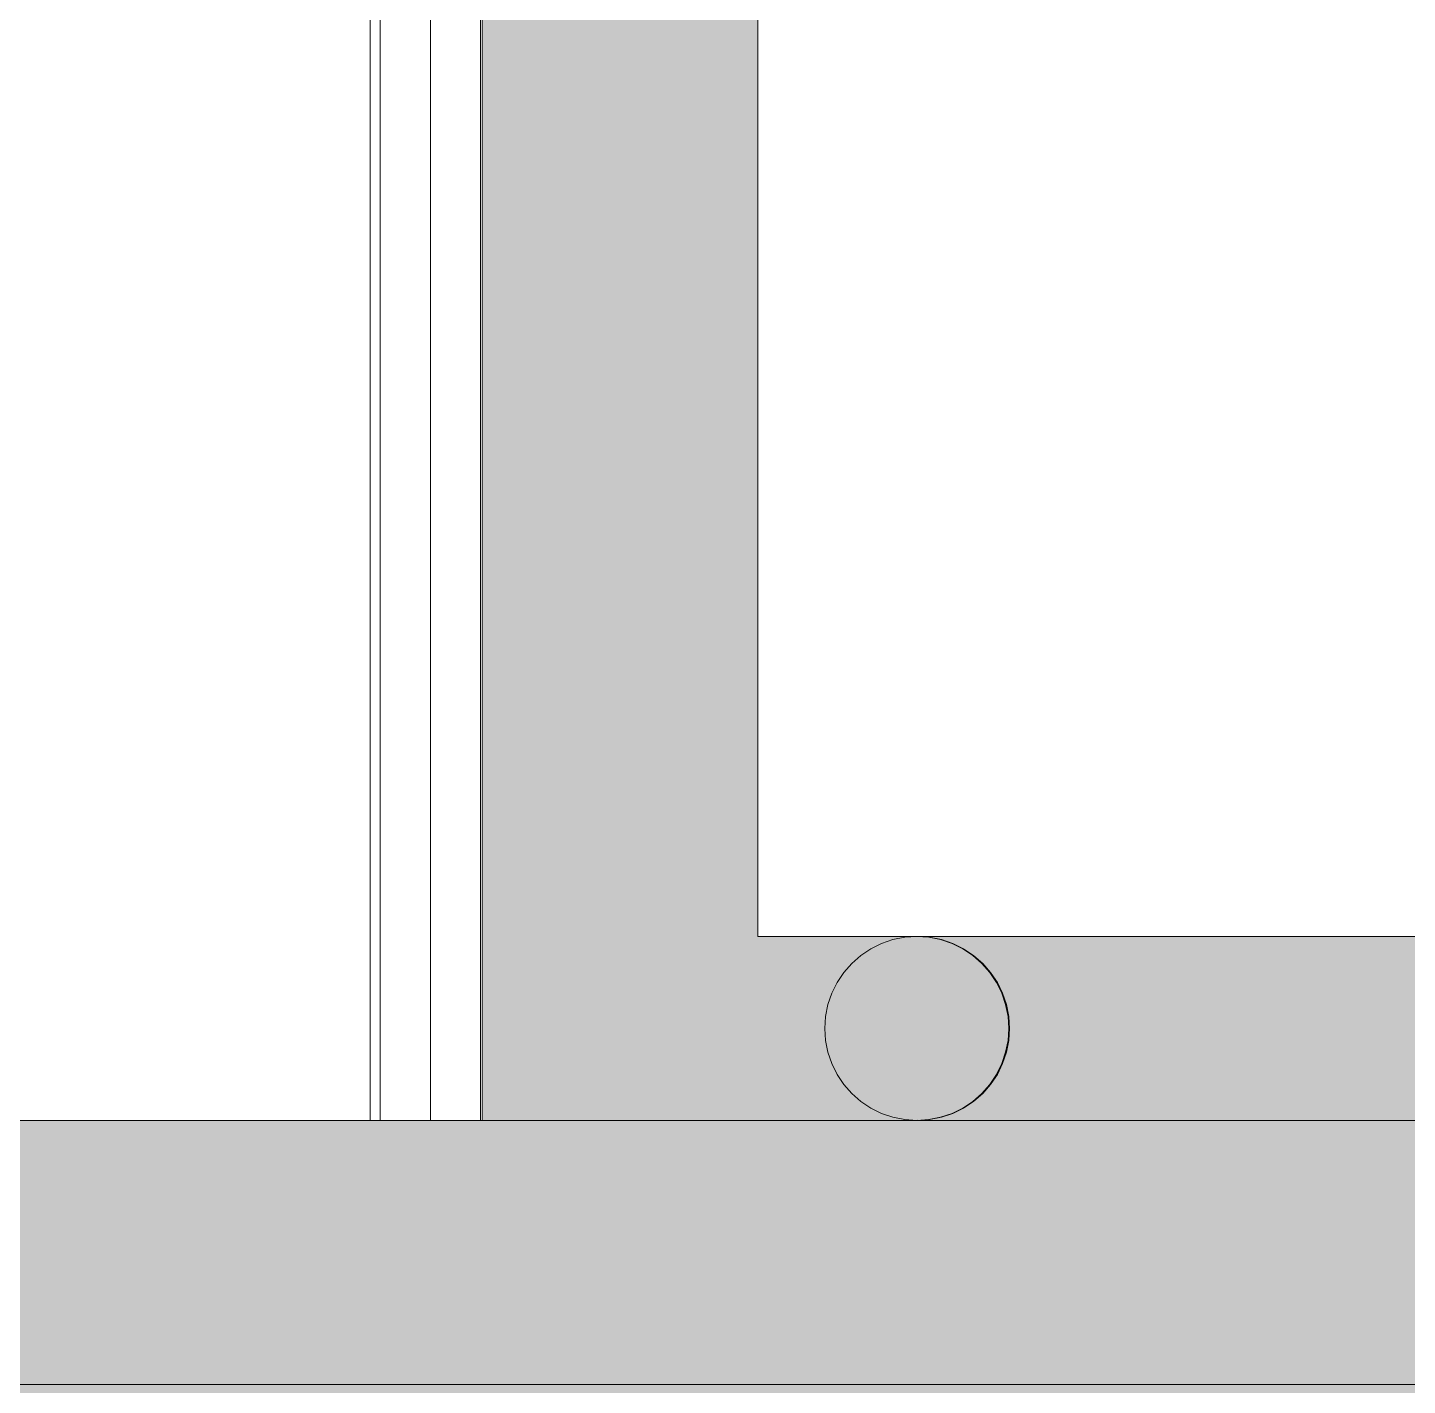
# Model space of a CAD drawing. Header units: millimetres. Extents: x -46169 to 174149, y -86316 to 18123.
# Drawn here: x 152539 to 152951.4, y -78958.1 to -78552.1 of the extents above; entities that cross this region are included whole.
import ezdxf

# ---------------------------------------------------------------- set-up
doc = ezdxf.new("R2010")
doc.units = ezdxf.units.MM
doc.header["$MEASUREMENT"] = 0
doc.linetypes.add('Dashed', pattern=[2822.222233, 1411.111116, -1411.111116])
doc.linetypes.add('Wipeout_Contour', pattern=[1000, 0, -1000])
for name, color, linetype, lineweight, true_color in [('0_Pen_No__105', 7, 'Continuous', 15, 0xa6a6a6), ('A-35-M_FFE_Sanitary_Pen_No__103', 7, 'Continuous', 15, 0xa6a6a6), ('A-35-M_FFE_Sanitary_Pen_No__210', 7, 'Continuous', 13, 0xbae3f7), ('New_A-20-M_Floor_Slab_Pen_No__109', 7, 'Continuous', 15, 0xa6a6a6), ('New_A-20-M_Floor_Slab_Pen_No__162', 7, 'Continuous', 0, 0xe47200), ('New_A-35-M_FFE_Loose_Pen_No__64', 7, 'Continuous', 20, 0x606060)]:
    doc.layers.add(name, color=color, linetype=linetype, lineweight=lineweight, true_color=true_color)
for name, color, linetype in [('A-25-M_Wall_Int', 7, 'Continuous'), ('New_A-20-M_Floor_Slab', 7, 'Continuous'), ('New_A-25-M_Wall_Int', 7, 'Continuous'), ('New_A-35-M_FFE_Loose', 7, 'Continuous')]:
    doc.layers.add(name, color=color, linetype=linetype)
for name, color, linetype, lineweight in [('A-25-M_Wall_Int_Pen_No__87', 8, 'Continuous', 20), ('A-35-M_FFE_Sanitary_Pen_No__1', 7, 'Continuous', 13), ('A-35-M_FFE_Sanitary_Pen_No__191', 7, 'Continuous', 5), ('New_A-20-M_Floor_Slab_Pen_No__1', 7, 'Continuous', 13), ('New_A-25-M_Wall_Int_Pen_No__87', 8, 'Continuous', 20)]:
    doc.layers.add(name, color=color, linetype=linetype, lineweight=lineweight)

# ---------------------------------------------------------------- blocks, each defined once
blk = doc.blocks.new('Section Elem_15_3', base_point=(165992.32, -78878.83))
at = {"color": 254, "linetype": 'Wipeout_Contour', "lineweight": 0, "ltscale": 4985231.684748087}
blk.add_wipeout([(152757.25, -78173.82), (152674.85, -78150.89), (152674.85, -78878.83), (152804.76, -78878.83), (152801.17, -78878.6), (152797.64, -78877.89), (152794.24, -78876.74), (152791.01, -78875.15), (152788.02, -78873.15), (152785.32, -78870.78), (152782.94, -78868.07), (152780.95, -78865.08), (152779.36, -78861.85), (152778.2, -78858.45), (152777.5, -78854.92), (152777.26, -78851.33), (152777.5, -78847.74), (152778.2, -78844.21), (152779.36, -78840.81), (152780.95, -78837.58), (152782.94, -78834.59), (152785.32, -78831.89), (152788.02, -78829.51), (152791.01, -78827.52), (152794.24, -78825.92), (152797.64, -78824.77), (152801.17, -78824.07), (152804.76, -78823.83), (152757.25, -78823.83)], dxfattribs=at).dxf.layer = 'New_A-25-M_Wall_Int'
at = {"color": 254, "linetype": 'Wipeout_Contour', "lineweight": 0, "ltscale": 12595104.60916826}
blk.add_wipeout([(152674.85, -78135.51), (152757.25, -78158.44), (152757.25, -77893.83), (152757.66, -77893.83), (152764.9, -77803.83), (152940.79, -77803.83), (152940.79, -77873.83), (152957.39, -77873.83), (153177.34, -77812.63), (153177.48, -77812.63), (153179.86, -77827.3), (153012.64, -77873.83), (153169.95, -77873.83), (153169.95, -77893.83), (153192.88, -77893.83), (153192.88, -77953.83), (153402.67, -77953.83), (153402.67, -77918.83), (153602.67, -77833.83), (153622.67, -77833.83), (153622.71, -77833.83), (153622.88, -77833.83), (153842.88, -77858.83), (153842.95, -77858.83), (153842.95, -77916.69), (153932.62, -77897.63), (153932.75, -77897.63), (153935.87, -77912.3), (153935.74, -77912.3), (153842.95, -77932.02), (153842.95, -78108.45), (154152.62, -78042.63), (154152.75, -78042.63), (154155.87, -78057.3), (154155.74, -78057.3), (153842.95, -78123.78), (153842.95, -78608.45), (154152.62, -78542.63), (154152.75, -78542.63), (154155.87, -78557.3), (154155.74, -78557.3), (153842.95, -78623.78), (153842.95, -78823.83), (153795.39, -78823.83), (153798.98, -78824.07), (153802.5, -78824.77), (153805.91, -78825.92), (153809.14, -78827.52), (153812.13, -78829.51), (153812.14, -78829.51), (153814.85, -78831.89), (153817.22, -78834.59), (153819.22, -78837.58), (153820.81, -78840.81), (153821.96, -78844.21), (153822.67, -78847.74), (153822.9, -78851.33), (153822.67, -78854.92), (153821.96, -78858.45), (153820.81, -78861.85), (153819.22, -78865.08), (153817.22, -78868.07), (153814.85, -78870.78), (153812.14, -78873.15), (153812.13, -78873.15), (153809.14, -78875.15), (153805.91, -78876.74), (153802.5, -78877.89), (153798.98, -78878.6), (153795.39, -78878.83), (157613.75, -78878.83), (157613.75, -76104.08), (152674.85, -76104.08)], dxfattribs=at).dxf.layer = 'New_A-25-M_Wall_Int'
at = {"layer": 'New_A-25-M_Wall_Int_Pen_No__87', "linetype": 'Continuous'}
blk.add_line((152674.85, -78878.83), (152674.85, -78150.89), dxfattribs=at)
at = {"color": 254, "linetype": 'Wipeout_Contour', "lineweight": 0, "ltscale": 515812.494548}
blk.add_wipeout([(152805, -78823.83), (152804.76, -78823.83), (152804.88, -78823.84)], dxfattribs=at).dxf.layer = 'New_A-25-M_Wall_Int'
at = {"color": 254, "linetype": 'Wipeout_Contour', "lineweight": 0, "ltscale": 515888.605791}
blk.add_wipeout([(152804.76, -78878.83), (152805, -78878.83), (152804.88, -78878.82)], dxfattribs=at).dxf.layer = 'New_A-25-M_Wall_Int'
at = {"color": 254, "linetype": 'Wipeout_Contour', "lineweight": 0, "ltscale": 8948987.944589999}
blk.add_wipeout([(152808.59, -78878.6), (152805, -78878.83), (153145.18, -78878.83), (153141.59, -78878.6), (153138.06, -78877.89), (153134.65, -78876.74), (153131.43, -78875.15), (153128.44, -78873.15), (153125.73, -78870.78), (153123.36, -78868.07), (153121.36, -78865.08), (153119.77, -78861.85), (153118.62, -78858.45), (153117.91, -78854.92), (153117.68, -78851.33), (153117.91, -78847.74), (153118.62, -78844.21), (153119.77, -78840.81), (153121.36, -78837.58), (153123.36, -78834.59), (153125.73, -78831.89), (153128.44, -78829.51), (153131.43, -78827.52), (153134.65, -78825.92), (153138.06, -78824.77), (153141.59, -78824.07), (153145.18, -78823.83), (152805, -78823.83), (152808.59, -78824.07), (152812.12, -78824.77), (152812.14, -78824.77), (152815.55, -78825.92), (152818.77, -78827.52), (152821.76, -78829.51), (152824.47, -78831.89), (152826.84, -78834.59), (152828.84, -78837.58), (152830.43, -78840.81), (152831.58, -78844.21), (152832.29, -78847.74), (152832.52, -78851.33), (152832.29, -78854.92), (152831.58, -78858.45), (152830.43, -78861.85), (152828.84, -78865.08), (152826.84, -78868.07), (152824.47, -78870.78), (152821.76, -78873.15), (152818.77, -78875.15), (152815.55, -78876.74), (152812.14, -78877.89), (152812.12, -78877.89)], dxfattribs=at).dxf.layer = 'New_A-25-M_Wall_Int'
blk = doc.blocks.new('Section Elem_28_3', base_point=(165992.32, -78878.83))
at = {"color": 254, "linetype": 'Wipeout_Contour', "lineweight": 0, "ltscale": 688098.942744}
blk.add_wipeout([(153192.67, -78823.83), (153192.67, -78543.83), (152757.25, -78543.83), (152757.25, -78823.83)], dxfattribs=at).dxf.layer = 'New_A-35-M_FFE_Loose'
at = {"layer": 'New_A-35-M_FFE_Loose_Pen_No__64', "linetype": 'Continuous'}
blk.add_line((152757.25, -78823.83), (152757.25, -78543.83), dxfattribs=at)
at = {"color": 254, "linetype": 'Wipeout_Contour', "lineweight": 0, "ltscale": 8942163.784628334}
blk.add_wipeout([(152805, -78823.83), (152804.88, -78823.84), (152808.35, -78824.07), (152811.88, -78824.77), (152811.9, -78824.77), (152815.3, -78825.92), (152818.53, -78827.52), (152821.52, -78829.51), (152824.22, -78831.89), (152826.6, -78834.59), (152828.59, -78837.58), (152830.19, -78840.81), (152831.34, -78844.21), (152832.04, -78847.74), (152832.28, -78851.33), (152832.04, -78854.92), (152831.34, -78858.45), (152830.19, -78861.85), (152828.59, -78865.08), (152826.6, -78868.07), (152824.22, -78870.78), (152821.52, -78873.15), (152818.53, -78875.15), (152815.3, -78876.74), (152811.9, -78877.89), (152811.88, -78877.89), (152808.35, -78878.6), (152804.88, -78878.82), (152805, -78878.83), (152808.59, -78878.6), (152812.12, -78877.89), (152815.53, -78876.74), (152818.75, -78875.15), (152821.75, -78873.15), (152824.45, -78870.78), (152826.82, -78868.07), (152828.82, -78865.08), (152830.41, -78861.85), (152831.57, -78858.45), (152832.27, -78854.92), (152832.5, -78851.33), (152832.27, -78847.74), (152831.57, -78844.21), (152830.41, -78840.81), (152828.82, -78837.58), (152826.82, -78834.59), (152824.45, -78831.89), (152821.75, -78829.51), (152818.75, -78827.52), (152815.53, -78825.92), (152812.12, -78824.77), (152808.59, -78824.07)], dxfattribs=at).dxf.layer = 'New_A-35-M_FFE_Loose'
at = {"color": 254, "linetype": 'Wipeout_Contour', "lineweight": 0, "ltscale": 687784.8852}
blk.add_wipeout([(152812.14, -78824.77), (152812.12, -78824.77), (152815.53, -78825.92), (152815.55, -78825.92)], dxfattribs=at).dxf.layer = 'New_A-35-M_FFE_Loose'
at = {"color": 254, "linetype": 'Wipeout_Contour', "lineweight": 0, "ltscale": 687895.230471}
blk.add_wipeout([(152832.29, -78847.74), (152832.27, -78847.74), (152832.5, -78851.33), (152832.52, -78851.33)], dxfattribs=at).dxf.layer = 'New_A-35-M_FFE_Loose'
at = {"color": 254, "linetype": 'Wipeout_Contour', "lineweight": 0, "ltscale": 687799.193021}
blk.add_wipeout([(152815.55, -78825.92), (152815.53, -78825.92), (152818.75, -78827.52), (152818.77, -78827.52)], dxfattribs=at).dxf.layer = 'New_A-35-M_FFE_Loose'
at = {"color": 254, "linetype": 'Wipeout_Contour', "lineweight": 0, "ltscale": 687901.813639}
blk.add_wipeout([(152832.52, -78851.33), (152832.5, -78851.33), (152832.27, -78854.92), (152832.29, -78854.92)], dxfattribs=at).dxf.layer = 'New_A-35-M_FFE_Loose'
at = {"color": 254, "linetype": 'Wipeout_Contour', "lineweight": 0, "ltscale": 687813.534795}
blk.add_wipeout([(152818.77, -78827.52), (152818.75, -78827.52), (152821.75, -78829.51), (152821.76, -78829.51)], dxfattribs=at).dxf.layer = 'New_A-35-M_FFE_Loose'
at = {"color": 254, "linetype": 'Wipeout_Contour', "lineweight": 0, "ltscale": 687906.675271}
blk.add_wipeout([(152832.29, -78854.92), (152832.27, -78854.92), (152831.57, -78858.45), (152831.58, -78858.45)], dxfattribs=at).dxf.layer = 'New_A-35-M_FFE_Loose'
at = {"color": 254, "linetype": 'Wipeout_Contour', "lineweight": 0, "ltscale": 687827.665134}
blk.add_wipeout([(152821.76, -78829.51), (152821.75, -78829.51), (152824.45, -78831.89), (152824.47, -78831.89)], dxfattribs=at).dxf.layer = 'New_A-35-M_FFE_Loose'
at = {"color": 254, "linetype": 'Wipeout_Contour', "lineweight": 0, "ltscale": 687909.732214}
blk.add_wipeout([(152831.58, -78858.45), (152831.57, -78858.45), (152830.41, -78861.85), (152830.43, -78861.85)], dxfattribs=at).dxf.layer = 'New_A-35-M_FFE_Loose'
at = {"color": 254, "linetype": 'Wipeout_Contour', "lineweight": 0, "ltscale": 687841.342285}
blk.add_wipeout([(152824.47, -78831.89), (152824.45, -78831.89), (152826.82, -78834.59), (152826.84, -78834.59)], dxfattribs=at).dxf.layer = 'New_A-35-M_FFE_Loose'
at = {"color": 254, "linetype": 'Wipeout_Contour', "lineweight": 0, "ltscale": 687910.932188}
blk.add_wipeout([(152830.43, -78861.85), (152830.41, -78861.85), (152828.82, -78865.08), (152828.84, -78865.08)], dxfattribs=at).dxf.layer = 'New_A-35-M_FFE_Loose'
at = {"color": 254, "linetype": 'Wipeout_Contour', "lineweight": 0, "ltscale": 687854.332263}
blk.add_wipeout([(152826.84, -78834.59), (152826.82, -78834.59), (152828.82, -78837.58), (152828.84, -78837.58)], dxfattribs=at).dxf.layer = 'New_A-35-M_FFE_Loose'
at = {"color": 254, "linetype": 'Wipeout_Contour', "lineweight": 0, "ltscale": 687910.254671}
blk.add_wipeout([(152828.84, -78865.08), (152828.82, -78865.08), (152826.82, -78868.07), (152826.84, -78868.07)], dxfattribs=at).dxf.layer = 'New_A-35-M_FFE_Loose'
at = {"color": 254, "linetype": 'Wipeout_Contour', "lineweight": 0, "ltscale": 687866.412849}
blk.add_wipeout([(152828.84, -78837.58), (152828.82, -78837.58), (152830.41, -78840.81), (152830.43, -78840.81)], dxfattribs=at).dxf.layer = 'New_A-35-M_FFE_Loose'
at = {"color": 254, "linetype": 'Wipeout_Contour', "lineweight": 0, "ltscale": 687907.71125}
blk.add_wipeout([(152826.84, -78868.07), (152826.82, -78868.07), (152824.45, -78870.78), (152824.47, -78870.78)], dxfattribs=at).dxf.layer = 'New_A-35-M_FFE_Loose'
at = {"color": 254, "linetype": 'Wipeout_Contour', "lineweight": 0, "ltscale": 687877.377394}
blk.add_wipeout([(152830.43, -78840.81), (152830.41, -78840.81), (152831.57, -78844.21), (152831.58, -78844.21)], dxfattribs=at).dxf.layer = 'New_A-35-M_FFE_Loose'
at = {"color": 254, "linetype": 'Wipeout_Contour', "lineweight": 0, "ltscale": 687903.345422}
blk.add_wipeout([(152824.47, -78870.78), (152824.45, -78870.78), (152821.75, -78873.15), (152821.76, -78873.15)], dxfattribs=at).dxf.layer = 'New_A-35-M_FFE_Loose'
at = {"color": 254, "linetype": 'Wipeout_Contour', "lineweight": 0, "ltscale": 687887.038349}
blk.add_wipeout([(152831.58, -78844.21), (152831.57, -78844.21), (152832.27, -78847.74), (152832.29, -78847.74)], dxfattribs=at).dxf.layer = 'New_A-35-M_FFE_Loose'
at = {"color": 254, "linetype": 'Wipeout_Contour', "lineweight": 0, "ltscale": 687897.231856}
blk.add_wipeout([(152821.76, -78873.15), (152821.75, -78873.15), (152818.75, -78875.15), (152818.77, -78875.15)], dxfattribs=at).dxf.layer = 'New_A-35-M_FFE_Loose'
at = {"color": 254, "linetype": 'Wipeout_Contour', "lineweight": 0, "ltscale": 687889.475111}
blk.add_wipeout([(152818.77, -78875.15), (152818.75, -78875.15), (152815.53, -78876.74), (152815.55, -78876.74)], dxfattribs=at).dxf.layer = 'New_A-35-M_FFE_Loose'
at = {"color": 254, "linetype": 'Wipeout_Contour', "lineweight": 0, "ltscale": 687880.207854}
blk.add_wipeout([(152815.55, -78876.74), (152815.53, -78876.74), (152812.12, -78877.89), (152812.14, -78877.89)], dxfattribs=at).dxf.layer = 'New_A-35-M_FFE_Loose'
at = {"color": 254, "linetype": 'Wipeout_Contour', "lineweight": 0, "ltscale": 8253603.560249125}
blk.add_wipeout([(152832.03, -78847.74), (152831.32, -78844.21), (152830.17, -78840.81), (152828.58, -78837.58), (152826.58, -78834.59), (152824.21, -78831.89), (152821.5, -78829.51), (152818.51, -78827.52), (152815.29, -78825.92), (152811.88, -78824.77), (152808.35, -78824.07), (152804.76, -78823.83), (152801.17, -78824.07), (152797.64, -78824.77), (152794.24, -78825.92), (152791.01, -78827.52), (152788.02, -78829.51), (152785.32, -78831.89), (152782.94, -78834.59), (152780.95, -78837.58), (152779.36, -78840.81), (152778.2, -78844.21), (152777.5, -78847.74), (152777.26, -78851.33), (152777.5, -78854.92), (152778.2, -78858.45), (152779.36, -78861.85), (152780.95, -78865.08), (152782.94, -78868.07), (152785.32, -78870.78), (152788.02, -78873.15), (152791.01, -78875.15), (152794.24, -78876.74), (152797.64, -78877.89), (152801.17, -78878.6), (152804.76, -78878.83), (152808.35, -78878.6), (152811.88, -78877.89), (152815.29, -78876.74), (152818.51, -78875.15), (152821.5, -78873.15), (152824.21, -78870.78), (152826.58, -78868.07), (152828.58, -78865.08), (152830.17, -78861.85), (152831.32, -78858.45), (152832.03, -78854.92), (152832.26, -78851.33)], dxfattribs=at).dxf.layer = 'New_A-35-M_FFE_Loose'
at = {"layer": 'New_A-35-M_FFE_Loose_Pen_No__64', "linetype": 'Continuous'}
for p, q in [((152791.01, -78827.52), (152794.24, -78825.92)), ((152794.24, -78825.92), (152797.64, -78824.77)), ((152797.64, -78824.77), (152801.17, -78824.07)), ((152801.17, -78824.07), (152804.76, -78823.83)), ((152804.76, -78823.83), (152808.35, -78824.07)), ((152804.89, -78823.84), (152805, -78823.83)), ((152805, -78823.83), (152808.59, -78824.07)), ((152808.35, -78824.07), (152808.37, -78824.07)), ((152808.59, -78824.07), (152808.61, -78824.07)), ((152785.32, -78831.89), (152788.02, -78829.51)), ((152788.02, -78829.51), (152791.01, -78827.52)), ((152780.95, -78837.58), (152782.94, -78834.59)), ((152782.94, -78834.59), (152785.32, -78831.89)), ((152779.36, -78840.81), (152780.95, -78837.58)), ((152778.2, -78844.21), (152779.36, -78840.81)), ((152777.5, -78847.74), (152778.2, -78844.21)), ((152777.26, -78851.33), (152777.5, -78847.74)), ((152777.5, -78854.92), (152777.26, -78851.33)), ((152778.2, -78858.45), (152777.5, -78854.92)), ((152779.36, -78861.85), (152778.2, -78858.45)), ((152780.95, -78865.08), (152779.36, -78861.85)), ((152782.94, -78868.07), (152780.95, -78865.08)), ((152785.32, -78870.78), (152782.94, -78868.07)), ((152788.02, -78873.15), (152785.32, -78870.78)), ((152791.01, -78875.15), (152788.02, -78873.15)), ((152794.24, -78876.74), (152791.01, -78875.15)), ((152797.64, -78877.89), (152794.24, -78876.74)), ((152801.17, -78878.6), (152797.64, -78877.89)), ((152804.76, -78878.83), (152801.17, -78878.6)), ((152808.35, -78878.6), (152804.76, -78878.83)), ((152805, -78878.83), (152804.89, -78878.82)), ((152808.59, -78878.6), (152805, -78878.83)), ((152808.37, -78878.6), (152808.35, -78878.6)), ((152808.61, -78878.6), (152808.59, -78878.6))]:
    blk.add_line(p, q, dxfattribs=at)
at = {"color": 254, "linetype": 'Wipeout_Contour', "lineweight": 0, "ltscale": 687784.021679}
blk.add_wipeout([(152811.9, -78824.77), (152811.88, -78824.77), (152815.29, -78825.92), (152815.3, -78825.92)], dxfattribs=at).dxf.layer = 'New_A-35-M_FFE_Loose'
at = {"color": 254, "linetype": 'Wipeout_Contour', "lineweight": 0, "ltscale": 687894.366984}
blk.add_wipeout([(152832.04, -78847.74), (152832.03, -78847.74), (152832.26, -78851.33), (152832.28, -78851.33)], dxfattribs=at).dxf.layer = 'New_A-35-M_FFE_Loose'
at = {"layer": 'New_A-35-M_FFE_Loose_Pen_No__64', "linetype": 'Continuous'}
for p, q in [((153192.67, -78823.83), (152757.25, -78823.83)), ((152808.35, -78824.07), (152811.88, -78824.77)), ((152808.59, -78824.07), (152812.12, -78824.77)), ((152811.88, -78824.76), (152811.9, -78824.77)), ((152812.12, -78824.76), (152812.14, -78824.77))]:
    blk.add_line(p, q, dxfattribs=at)
at = {"color": 254, "linetype": 'Wipeout_Contour', "lineweight": 0, "ltscale": 687798.3295}
blk.add_wipeout([(152815.3, -78825.92), (152815.29, -78825.92), (152818.51, -78827.52), (152818.53, -78827.52)], dxfattribs=at).dxf.layer = 'New_A-35-M_FFE_Loose'
at = {"color": 254, "linetype": 'Wipeout_Contour', "lineweight": 0, "ltscale": 687900.95016}
blk.add_wipeout([(152832.28, -78851.33), (152832.26, -78851.33), (152832.03, -78854.92), (152832.04, -78854.92)], dxfattribs=at).dxf.layer = 'New_A-35-M_FFE_Loose'
at = {"layer": 'New_A-35-M_FFE_Loose_Pen_No__64', "linetype": 'Continuous'}
for p, q in [((152811.88, -78824.77), (152815.29, -78825.92)), ((152812.12, -78824.77), (152815.53, -78825.92)), ((152815.29, -78825.92), (152815.3, -78825.92)), ((152815.53, -78825.92), (152815.55, -78825.92))]:
    blk.add_line(p, q, dxfattribs=at)
at = {"color": 254, "linetype": 'Wipeout_Contour', "lineweight": 0, "ltscale": 687812.671274}
blk.add_wipeout([(152818.53, -78827.52), (152818.51, -78827.52), (152821.5, -78829.51), (152821.52, -78829.51)], dxfattribs=at).dxf.layer = 'New_A-35-M_FFE_Loose'
at = {"color": 254, "linetype": 'Wipeout_Contour', "lineweight": 0, "ltscale": 687905.8118}
blk.add_wipeout([(152832.04, -78854.92), (152832.03, -78854.92), (152831.32, -78858.45), (152831.34, -78858.45)], dxfattribs=at).dxf.layer = 'New_A-35-M_FFE_Loose'
at = {"layer": 'New_A-35-M_FFE_Loose_Pen_No__64', "linetype": 'Continuous'}
for p, q in [((152815.29, -78825.92), (152818.51, -78827.52)), ((152815.53, -78825.92), (152818.75, -78827.52)), ((152818.51, -78827.51), (152818.53, -78827.52)), ((152818.75, -78827.51), (152818.77, -78827.52)), ((152832.26, -78851.33), (152832.03, -78854.92)), ((152832.28, -78851.33), (152832.04, -78854.92)), ((152832.5, -78851.33), (152832.27, -78854.92)), ((152832.52, -78851.33), (152832.29, -78854.92))]:
    blk.add_line(p, q, dxfattribs=at)
at = {"color": 254, "linetype": 'Wipeout_Contour', "lineweight": 0, "ltscale": 687826.801614}
blk.add_wipeout([(152821.52, -78829.51), (152821.5, -78829.51), (152824.21, -78831.89), (152824.22, -78831.89)], dxfattribs=at).dxf.layer = 'New_A-35-M_FFE_Loose'
at = {"color": 254, "linetype": 'Wipeout_Contour', "lineweight": 0, "ltscale": 687908.868753}
blk.add_wipeout([(152831.34, -78858.45), (152831.32, -78858.45), (152830.17, -78861.85), (152830.19, -78861.85)], dxfattribs=at).dxf.layer = 'New_A-35-M_FFE_Loose'
at = {"layer": 'New_A-35-M_FFE_Loose_Pen_No__64', "linetype": 'Continuous'}
for p, q in [((152818.51, -78827.52), (152821.5, -78829.51)), ((152818.75, -78827.52), (152821.75, -78829.51)), ((152821.5, -78829.5), (152821.52, -78829.51)), ((152821.75, -78829.5), (152821.76, -78829.51)), ((152832.03, -78854.92), (152831.32, -78858.45)), ((152832.04, -78854.92), (152831.34, -78858.45)), ((152832.27, -78854.92), (152831.57, -78858.45)), ((152832.29, -78854.92), (152831.58, -78858.45))]:
    blk.add_line(p, q, dxfattribs=at)
at = {"color": 254, "linetype": 'Wipeout_Contour', "lineweight": 0, "ltscale": 687840.478769}
blk.add_wipeout([(152824.22, -78831.89), (152824.21, -78831.89), (152826.58, -78834.59), (152826.6, -78834.59)], dxfattribs=at).dxf.layer = 'New_A-35-M_FFE_Loose'
at = {"color": 254, "linetype": 'Wipeout_Contour', "lineweight": 0, "ltscale": 687910.068736}
blk.add_wipeout([(152830.19, -78861.85), (152830.17, -78861.85), (152828.58, -78865.08), (152828.59, -78865.08)], dxfattribs=at).dxf.layer = 'New_A-35-M_FFE_Loose'
at = {"layer": 'New_A-35-M_FFE_Loose_Pen_No__64', "linetype": 'Continuous'}
for p, q in [((152821.5, -78829.51), (152824.21, -78831.89)), ((152821.52, -78829.51), (152824.22, -78831.89)), ((152821.75, -78829.51), (152824.45, -78831.89)), ((152821.76, -78829.51), (152824.47, -78831.89)), ((152831.32, -78858.45), (152830.17, -78861.85)), ((152831.34, -78858.45), (152830.19, -78861.85)), ((152831.57, -78858.45), (152830.41, -78861.85)), ((152831.58, -78858.45), (152830.43, -78861.85))]:
    blk.add_line(p, q, dxfattribs=at)
at = {"color": 254, "linetype": 'Wipeout_Contour', "lineweight": 0, "ltscale": 687853.46875}
blk.add_wipeout([(152826.6, -78834.59), (152826.58, -78834.59), (152828.58, -78837.58), (152828.59, -78837.58)], dxfattribs=at).dxf.layer = 'New_A-35-M_FFE_Loose'
at = {"color": 254, "linetype": 'Wipeout_Contour', "lineweight": 0, "ltscale": 687909.391229}
blk.add_wipeout([(152828.59, -78865.08), (152828.58, -78865.08), (152826.58, -78868.07), (152826.6, -78868.07)], dxfattribs=at).dxf.layer = 'New_A-35-M_FFE_Loose'
at = {"layer": 'New_A-35-M_FFE_Loose_Pen_No__64', "linetype": 'Continuous'}
for p, q in [((152824.21, -78831.89), (152826.58, -78834.59)), ((152824.22, -78831.89), (152826.6, -78834.59)), ((152824.45, -78831.89), (152826.82, -78834.59)), ((152824.47, -78831.89), (152826.84, -78834.59)), ((152830.17, -78861.85), (152828.58, -78865.08)), ((152830.19, -78861.85), (152828.59, -78865.08)), ((152830.41, -78861.85), (152828.82, -78865.08)), ((152830.43, -78861.85), (152828.84, -78865.08))]:
    blk.add_line(p, q, dxfattribs=at)
at = {"color": 254, "linetype": 'Wipeout_Contour', "lineweight": 0, "ltscale": 687865.549341}
blk.add_wipeout([(152828.59, -78837.58), (152828.58, -78837.58), (152830.17, -78840.81), (152830.19, -78840.81)], dxfattribs=at).dxf.layer = 'New_A-35-M_FFE_Loose'
at = {"color": 254, "linetype": 'Wipeout_Contour', "lineweight": 0, "ltscale": 687906.847816}
blk.add_wipeout([(152826.6, -78868.07), (152826.58, -78868.07), (152824.21, -78870.78), (152824.22, -78870.78)], dxfattribs=at).dxf.layer = 'New_A-35-M_FFE_Loose'
at = {"layer": 'New_A-35-M_FFE_Loose_Pen_No__64', "linetype": 'Continuous'}
for p, q in [((152826.58, -78834.59), (152828.58, -78837.58)), ((152826.6, -78834.59), (152828.59, -78837.58)), ((152826.82, -78834.59), (152828.82, -78837.58)), ((152826.84, -78834.59), (152828.84, -78837.58)), ((152828.58, -78865.08), (152826.58, -78868.07)), ((152828.59, -78865.08), (152826.6, -78868.07)), ((152828.82, -78865.08), (152826.82, -78868.07)), ((152828.84, -78865.08), (152826.84, -78868.07))]:
    blk.add_line(p, q, dxfattribs=at)
at = {"color": 254, "linetype": 'Wipeout_Contour', "lineweight": 0, "ltscale": 687876.513892}
blk.add_wipeout([(152830.19, -78840.81), (152830.17, -78840.81), (152831.32, -78844.21), (152831.34, -78844.21)], dxfattribs=at).dxf.layer = 'New_A-35-M_FFE_Loose'
at = {"color": 254, "linetype": 'Wipeout_Contour', "lineweight": 0, "ltscale": 687902.481998}
blk.add_wipeout([(152824.22, -78870.78), (152824.21, -78870.78), (152821.5, -78873.15), (152821.52, -78873.15)], dxfattribs=at).dxf.layer = 'New_A-35-M_FFE_Loose'
at = {"layer": 'New_A-35-M_FFE_Loose_Pen_No__64', "linetype": 'Continuous'}
for p, q in [((152828.58, -78837.58), (152830.17, -78840.81)), ((152828.59, -78837.58), (152830.19, -78840.81)), ((152828.82, -78837.58), (152830.41, -78840.81)), ((152828.84, -78837.58), (152830.43, -78840.81)), ((152826.58, -78868.07), (152824.21, -78870.78)), ((152826.6, -78868.07), (152824.22, -78870.78)), ((152826.82, -78868.07), (152824.45, -78870.78)), ((152826.84, -78868.07), (152824.47, -78870.78))]:
    blk.add_line(p, q, dxfattribs=at)
at = {"color": 254, "linetype": 'Wipeout_Contour', "lineweight": 0, "ltscale": 687886.174854}
blk.add_wipeout([(152831.34, -78844.21), (152831.32, -78844.21), (152832.03, -78847.74), (152832.04, -78847.74)], dxfattribs=at).dxf.layer = 'New_A-35-M_FFE_Loose'
at = {"color": 254, "linetype": 'Wipeout_Contour', "lineweight": 0, "ltscale": 687896.36844}
blk.add_wipeout([(152821.52, -78873.15), (152821.5, -78873.15), (152818.51, -78875.15), (152818.53, -78875.15)], dxfattribs=at).dxf.layer = 'New_A-35-M_FFE_Loose'
at = {"layer": 'New_A-35-M_FFE_Loose_Pen_No__64', "linetype": 'Continuous'}
for p, q in [((152830.17, -78840.81), (152831.32, -78844.21)), ((152830.19, -78840.81), (152831.34, -78844.21)), ((152830.41, -78840.81), (152831.57, -78844.21)), ((152830.43, -78840.81), (152831.58, -78844.21)), ((152831.32, -78844.21), (152832.03, -78847.74)), ((152831.34, -78844.21), (152832.04, -78847.74)), ((152831.57, -78844.21), (152832.27, -78847.74)), ((152831.58, -78844.21), (152832.29, -78847.74)), ((152832.03, -78847.74), (152832.26, -78851.33)), ((152832.04, -78847.74), (152832.28, -78851.33)), ((152832.27, -78847.74), (152832.5, -78851.33)), ((152832.29, -78847.74), (152832.52, -78851.33)), ((152824.21, -78870.78), (152821.5, -78873.15)), ((152824.22, -78870.78), (152821.52, -78873.15)), ((152824.45, -78870.78), (152821.75, -78873.15)), ((152824.47, -78870.78), (152821.76, -78873.15)), ((152821.52, -78873.15), (152821.5, -78873.16)), ((152821.76, -78873.15), (152821.75, -78873.16))]:
    blk.add_line(p, q, dxfattribs=at)
at = {"color": 254, "linetype": 'Wipeout_Contour', "lineweight": 0, "ltscale": 687888.611702}
blk.add_wipeout([(152818.53, -78875.15), (152818.51, -78875.15), (152815.29, -78876.74), (152815.3, -78876.74)], dxfattribs=at).dxf.layer = 'New_A-35-M_FFE_Loose'
at = {"layer": 'New_A-35-M_FFE_Loose_Pen_No__64', "linetype": 'Continuous'}
for p, q in [((152821.5, -78873.15), (152818.51, -78875.15)), ((152818.53, -78875.15), (152818.51, -78875.16)), ((152821.75, -78873.15), (152818.75, -78875.15)), ((152818.77, -78875.15), (152818.75, -78875.16))]:
    blk.add_line(p, q, dxfattribs=at)
at = {"color": 254, "linetype": 'Wipeout_Contour', "lineweight": 0, "ltscale": 687879.344452}
blk.add_wipeout([(152815.3, -78876.74), (152815.29, -78876.74), (152811.88, -78877.89), (152811.9, -78877.89)], dxfattribs=at).dxf.layer = 'New_A-35-M_FFE_Loose'
at = {"layer": 'New_A-35-M_FFE_Loose_Pen_No__64', "linetype": 'Continuous'}
for p, q in [((152818.51, -78875.15), (152815.29, -78876.74)), ((152818.75, -78875.15), (152815.53, -78876.74)), ((152811.88, -78877.89), (152808.35, -78878.6)), ((152812.12, -78877.89), (152808.59, -78878.6)), ((152815.29, -78876.74), (152811.88, -78877.89)), ((152811.9, -78877.89), (152811.88, -78877.9)), ((152815.53, -78876.74), (152812.12, -78877.89)), ((152812.14, -78877.89), (152812.12, -78877.9)), ((152815.3, -78876.74), (152815.29, -78876.74)), ((152815.55, -78876.74), (152815.53, -78876.74))]:
    blk.add_line(p, q, dxfattribs=at)
blk = doc.blocks.new('Section Elem_149_3', base_point=(165992.32, -78878.83))
at = {"color": 254, "linetype": 'Wipeout_Contour', "lineweight": 0, "ltscale": 699871.567281}
blk.add_wipeout([(166086.44, -78878.83), (146101.16, -78878.83), (146101.16, -78957.83), (166086.44, -78957.83)], dxfattribs=at).dxf.layer = 'New_A-20-M_Floor_Slab'
at = {"layer": 'New_A-20-M_Floor_Slab_Pen_No__109', "linetype": 'Continuous'}
h = blk.add_hatch(dxfattribs=at)
h.set_pattern_fill('Lightweight_Concrete_0003', color=256, style=0, pattern_type=2)
h.set_pattern_definition([(0, (165992.32, -78878.83), (0, 389.7114), [24.375, -200.625]), (0, (166104.82, -78683.98), (0, 389.7114), [24.375, -200.625]), (60, (165992.32, -78878.83), (-337.5, 194.856), [24.375, -200.625]), (60, (166217.32, -78878.83), (-337.5, 194.856), [24.375, -200.625]), (120, (166016.7, -78878.83), (337.5, 194.856), [24.375, -200.625]), (120, (166241.7, -78878.83), (337.5, 194.856), [24.375, -200.625]), (0, (165992.32, -78841.33), (0, 75), [0, -75, 0, -112.5]), (45, (166029.82, -78841.33), (-53.033, 53.033), [0, -56.25, 0, -93.75])])
h.paths.add_polyline_path([(166086.44, -78878.83), (146101.16, -78878.83), (146101.16, -78957.83), (166086.44, -78957.83)])
at = {"layer": 'New_A-20-M_Floor_Slab_Pen_No__162', "linetype": 'Continuous'}
blk.add_hatch(color=256, dxfattribs=at).paths.add_polyline_path([(146101.16, -78957.83), (146101.16, -78958.33), (166086.44, -78958.33), (166086.44, -78957.83)])
at = {"layer": 'New_A-20-M_Floor_Slab_Pen_No__1', "linetype": 'Continuous'}
for p, q in [((166083.72, -78878.83), (146101.16, -78878.83)), ((166086.44, -78957.83), (146101.16, -78957.83))]:
    blk.add_line(p, q, dxfattribs=at)
blk = doc.blocks.new('Section Elem_172_3', base_point=(165992.32, -78878.83))
at = {"color": 254, "linetype": 'Wipeout_Contour', "lineweight": 0, "ltscale": 1542426.363484699}
blk.add_wipeout([(152674.39, -78878.83), (152674.85, -78878.83), (152674.85, -78150.89), (152674.53, -78150.8), (152674.53, -78135.46), (152674.67, -78135.46), (152674.85, -78135.51), (152674.85, -76104.08), (152674.39, -76104.08)], dxfattribs=at).dxf.layer = 'A-25-M_Wall_Int'
blk = doc.blocks.new('Section Elem_173_3', base_point=(165992.32, -78878.83))
at = {"color": 254, "linetype": 'Wipeout_Contour', "lineweight": 0, "ltscale": 684334.034528}
blk.add_wipeout([(152403.6, -78878.83), (152641.37, -78878.83), (152641.37, -76104.08), (152403.6, -76104.08)], dxfattribs=at).dxf.layer = 'A-25-M_Wall_Int'
at = {"color": 254, "linetype": 'Wipeout_Contour', "lineweight": 0, "ltscale": 684763.382046}
blk.add_wipeout([(152641.38, -78878.83), (152644.38, -78878.83), (152644.38, -76104.08), (152641.38, -76104.08)], dxfattribs=at).dxf.layer = 'A-25-M_Wall_Int'
at = {"layer": 'A-25-M_Wall_Int_Pen_No__87', "linetype": 'Continuous'}
for p, q in [((152641.37, -76104.08), (152641.37, -78878.83)), ((152641.38, -78878.83), (152641.38, -76104.08))]:
    blk.add_line(p, q, dxfattribs=at)
at = {"color": 254, "linetype": 'Wipeout_Contour', "lineweight": 0, "ltscale": 684795.459534}
blk.add_wipeout([(152644.38, -78878.83), (152659.37, -78878.83), (152659.37, -76104.08), (152644.38, -76104.08)], dxfattribs=at).dxf.layer = 'A-25-M_Wall_Int'
at = {"layer": 'A-25-M_Wall_Int_Pen_No__87', "linetype": 'Continuous'}
blk.add_line((152644.38, -78878.83), (152644.38, -76104.08), dxfattribs=at)
at = {"color": 254, "linetype": 'Wipeout_Contour', "lineweight": 0, "ltscale": 684848.949237}
blk.add_wipeout([(152659.37, -78878.83), (152674.37, -78878.83), (152674.37, -76104.08), (152659.37, -76104.08)], dxfattribs=at).dxf.layer = 'A-25-M_Wall_Int'
at = {"layer": 'A-25-M_Wall_Int_Pen_No__87', "linetype": 'Continuous'}
for p, q in [((152659.37, -78878.83), (152659.37, -76104.08)), ((152674.37, -78878.83), (152674.37, -76104.08)), ((152674.39, -76104.08), (152674.39, -78878.83))]:
    blk.add_line(p, q, dxfattribs=at)
blk = doc.blocks.new('A04 Atrium Longitudinal Section_STORY_MARKER', base_point=(165992.32, -78878.83))
at = {"layer": '0_Pen_No__105', "linetype": 'Dashed', "ltscale": 0.1}
blk.add_line((140779.43, -78878.83), (170486.51, -78878.83), dxfattribs=at)

msp = doc.modelspace()

# ---------------------------------------------------------------- block references
at = {"layer": 'New_A-25-M_Wall_Int'}
msp.add_blockref('Section Elem_15_3', (165992.32, -78878.83), dxfattribs=at)

# ---------------------------------------------------------------- next in the draw order: block references
at = {"layer": 'New_A-35-M_FFE_Loose'}
msp.add_blockref('Section Elem_28_3', (165992.32, -78878.83), dxfattribs=at)

# ---------------------------------------------------------------- next in the draw order: linework, layer by layer
at = {"layer": 'A-35-M_FFE_Sanitary_Pen_No__191', "linetype": 'Dashed', "ltscale": 0.1, "flags": 128}
msp.add_lwpolyline([(152764.9, -77803.83), (152940.85, -77802.71), (152940.6, -77873.83), (152957.39, -77873.83), (153177.34, -77812.63), (153179.88, -77826.08), (153012.64, -77873.83), (153169.76, -77873.83), (153169.76, -77893.83), (153192.67, -77893.83), (153192.67, -77953.83), (153402.67, -77953.83), (153402.67, -77918.83), (153622.67, -77833.83), (153842.95, -77858.83), (153842.95, -78823.83), (152757.25, -78823.83), (152757.25, -77893.83)], close=True, dxfattribs=at)

# ---------------------------------------------------------------- next in the draw order: block references
at = {"layer": 'New_A-20-M_Floor_Slab'}
msp.add_blockref('Section Elem_149_3', (165992.32, -78878.83), dxfattribs=at)

# ---------------------------------------------------------------- next in the draw order: block references
at = {"layer": 'A-25-M_Wall_Int'}
msp.add_blockref('Section Elem_172_3', (165992.32, -78878.83), dxfattribs=at)

# ---------------------------------------------------------------- next in the draw order: block references
msp.add_blockref('Section Elem_173_3', (165992.32, -78878.83), dxfattribs=at)

# ---------------------------------------------------------------- next in the draw order: hatches: boundary and pattern name
at = {"layer": 'A-35-M_FFE_Sanitary_Pen_No__103', "linetype": 'Continuous'}
msp.add_hatch(color=256, dxfattribs=at).paths.add_polyline_path([(140779.43, -78878.83), (172168.05, -78878.83), (172168.05, -86316.23), (140779.43, -86316.23)])
at = {"layer": 'A-35-M_FFE_Sanitary_Pen_No__210', "linetype": 'Continuous', "lineweight": 0, "ltscale": 0.1, "true_color": 0x2e383d}
h = msp.add_hatch(color=250, dxfattribs=at)
h.paths.add_polyline_path([(152674.37, -76104.08), (157613.75, -76104.08), (157613.75, -78878.83), (152674.37, -78878.83)])
h.paths.add_polyline_path([(152764.9, -77803.83), (152940.85, -77802.71), (152940.6, -77873.83), (152957.39, -77873.83), (153177.34, -77812.63), (153179.88, -77826.08), (153012.64, -77873.83), (153169.76, -77873.83), (153169.76, -77893.83), (153192.67, -77893.83), (153192.67, -77953.83), (153402.67, -77953.83), (153402.67, -77918.83), (153622.67, -77833.83), (153842.95, -77858.83), (153842.95, -78823.83), (152757.25, -78823.83), (152757.25, -77893.83)], flags=0)

# ---------------------------------------------------------------- next in the draw order: linework, layer by layer
at = {"layer": 'A-35-M_FFE_Sanitary_Pen_No__1', "linetype": 'Continuous', "flags": 128}
msp.add_lwpolyline([(140779.43, -78878.83), (172168.05, -78878.83), (172168.05, -86316.23), (140779.43, -86316.23)], close=True, dxfattribs=at)
at = {"layer": 'A-35-M_FFE_Sanitary_Pen_No__191', "linetype": 'Dashed', "ltscale": 0.1, "flags": 128}
msp.add_lwpolyline([(152674.37, -76104.08), (157613.75, -76104.08), (157613.75, -78878.83), (152674.37, -78878.83)], close=True, dxfattribs=at)

# ---------------------------------------------------------------- next in the draw order: block references
at = {"linetype": 'Continuous', "lineweight": 0}
msp.add_blockref('A04 Atrium Longitudinal Section_STORY_MARKER', (165992.32, -78878.83), dxfattribs=at)

doc.saveas('drawing.dxf')
